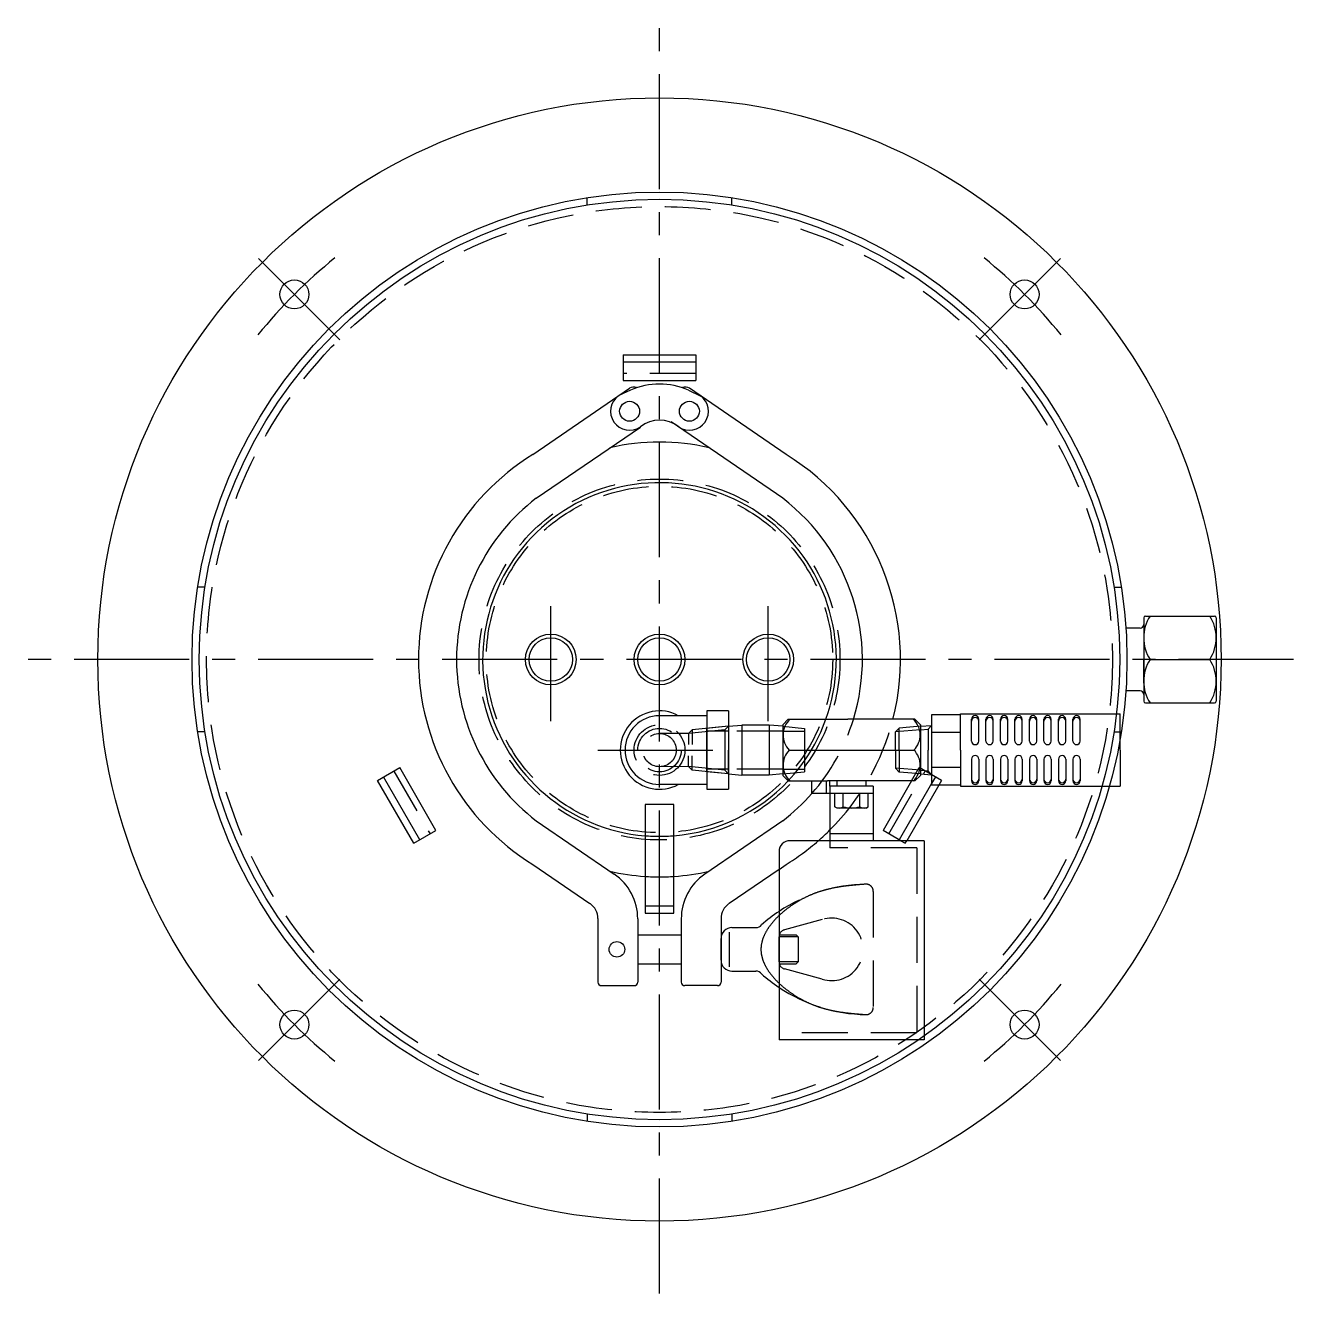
# Model space of a CAD drawing. Extents: x -205 to 605, y -774 to 375.
# Drawn here: x -175 to 175, y 25 to 375 of the extents above; entities that cross this region are included whole.
import ezdxf

# ---------------------------------------------------------------- set-up
doc = ezdxf.new("R2010")
doc.units = 0
doc.linetypes.add('CENTER', pattern=[50.8, 31.75, -6.35, 6.35, -6.35])
doc.linetypes.add('DASHED', pattern=[19.05, 12.7, -6.35])
doc.layers.get('0').update_dxf_attribs({"linetype": 'CONTINUOUS'})
doc.layers.add('CENTER', color=1, linetype='CENTER')

msp = doc.modelspace()

# ---------------------------------------------------------------- linework, layer by layer
at = {"color": 3, "linetype": 'DASHED'}
for p, q in [((-20, 325.42), (-20, 327.44)), ((20, 325.42), (20, 327.44)), ((10, 278.91), (-10, 278.91)), ((-125.42, 220), (-127.44, 220)), ((125.42, 220), (127.44, 220)), ((-125.42, 180), (-127.44, 180)), ((8.01, 179.59), (0.01, 179.59)), ((8.01, 179.59), (8, 176.57)), ((9.01, 180.59), (8.01, 179.59)), ((18.01, 180.58), (8.01, 179.59)), ((9.01, 180.59), (9, 176.57)), ((19.01, 181.57), (9.01, 180.59)), ((19, 181.56), (13, 181)), ((13, 181), (13, 169)), ((19, 180.25), (13, 180.25)), ((18.01, 180.58), (17.99, 169.43)), ((19.01, 181.57), (18.01, 180.58)), ((34, 180.25), (19, 180.25)), ((34, 181.56), (40, 181)), ((34, 180.25), (40, 180.25)), ((40, 181), (40, 169)), ((66.1, 181.09), (65.1, 180.01)), ((72, 180.58), (65.1, 180.01)), ((65.1, 175.01), (65.1, 180.01)), ((65.1, 175.01), (65.1, 180.01)), ((72, 181.58), (66.1, 181.09)), ((66.1, 175.01), (66.1, 181.09)), ((125.42, 180), (127.44, 180)), ((65.1, 175.01), (65.1, 170.01)), ((65.1, 175.01), (65.1, 170.01)), ((66.1, 175.01), (66.1, 168.93)), ((7.99, 170.44), (8, 173.46)), ((8.99, 169.44), (9, 173.45)), ((-73.33, 169.21), (-63.33, 151.89)), ((7.99, 170.44), (0, 170.41)), ((8.99, 169.44), (7.99, 170.44)), ((17.99, 169.43), (7.99, 170.44)), ((18.99, 168.43), (8.99, 169.44)), ((19, 169.75), (13, 169.75)), ((19, 168.45), (13, 169)), ((18.99, 168.43), (17.99, 169.43)), ((34, 169.75), (19, 169.75)), ((34, 169.75), (40, 169.75)), ((34, 168.45), (40, 169)), ((63.33, 151.89), (73.33, 169.21)), ((66.1, 168.93), (65.1, 170.01)), ((72, 169.44), (65.1, 170.01)), ((72, 168.44), (66.1, 168.93)), ((69.57, 166.5), (71.69, 170.16)), ((77.82, 166.62), (71.69, 170.16)), ((76.14, 167.59), (75.1, 165.78)), ((77.82, 166.62), (77.06, 165.3)), ((47, 150), (47, 148)), ((71, 148), (47, 148)), ((66.6, 150), (67.82, 149.3)), ((67.82, 149.3), (68.22, 150)), ((71, 148), (71, 97)), ((59, 136), (59, 104)), ((-4, 132), (4, 132)), ((44.93, 128.23), (34.48, 125.4)), ((33, 116.53), (33, 123.47)), ((38.25, 123.45), (33, 123.45)), ((33.07, 124), (37.7, 124)), ((37.7, 124), (38.25, 123.45)), ((38.25, 123.45), (38.25, 116.55)), ((38.25, 116.55), (33, 116.55)), ((33.07, 116), (37.7, 116)), ((37.7, 116), (38.25, 116.55)), ((44.93, 111.77), (34.48, 114.6)), ((71, 97), (33, 97))]:
    msp.add_line(p, q, dxfattribs=at)
at = {"color": 7, "linetype": 'CONTINUOUS'}
for p, q in [((-10, 284.08), (-10, 277)), ((-10, 284.08), (10, 284.08)), ((10, 284.08), (10, 277)), ((-10, 282.15), (10, 282.15)), ((-10, 277), (10, 277)), ((-34.91, 256.6), (-8.27, 274.84)), ((-8.02, 274.33), (-11.22, 272.83)), ((8.02, 274.33), (11.26, 272.8)), ((34.91, 256.6), (8.27, 274.84)), ((-34, 244.5), (-5.28, 264.16)), ((34, 244.5), (3.23, 265.56)), ((133.63, 211.5), (133.63, 209.65)), ((134.13, 212), (153.13, 212)), ((153.63, 211.5), (153.63, 188.5)), ((132.63, 208.65), (128.71, 208.65)), ((133.63, 209.65), (133.63, 190.35)), ((133.63, 193.47), (133.63, 200)), ((133.63, 193.47), (133.63, 200)), ((133.63, 193.47), (133.63, 200)), ((135.39, 200), (151.86, 200)), ((132.63, 191.35), (128.71, 191.35)), ((133.63, 190.35), (133.63, 188.5)), ((13.05, 185.83), (13.05, 164.19)), ((19, 185.82), (13.05, 185.83)), ((19, 185.82), (19, 164.19)), ((134.13, 188), (153.13, 188)), ((13.05, 184.49), (0, 184.49)), ((35.5, 183.5), (34, 182)), ((34, 182), (34, 168)), ((35.5, 183.5), (52, 183.5)), ((70.5, 183.5), (52, 183.5)), ((70.5, 183.5), (72, 182)), ((72, 182), (72, 168)), ((75.1, 184.7), (75.1, 175)), ((83.1, 184.7), (75.1, 184.7)), ((83.1, 185), (127.1, 185)), ((83.1, 175), (83.1, 185)), ((86.1, 177.5), (86.1, 183.5)), ((88.1, 177.5), (88.1, 183.5)), ((90.1, 177.5), (90.1, 183.5)), ((92.1, 177.5), (92.1, 183.5)), ((94.1, 177.5), (94.1, 183.5)), ((96.1, 177.5), (96.1, 183.5)), ((98.1, 177.5), (98.1, 183.5)), ((100.1, 177.5), (100.1, 183.5)), ((102.1, 177.5), (102.1, 183.5)), ((104.1, 177.5), (104.1, 183.5)), ((106.1, 177.5), (106.1, 183.5)), ((108.1, 177.5), (108.1, 183.5)), ((110.1, 177.5), (110.1, 183.5)), ((112.1, 177.5), (112.1, 183.5)), ((114.1, 177.5), (114.1, 183.5)), ((116.1, 177.5), (116.1, 183.5)), ((127.1, 175), (127.1, 185)), ((19, 181.56), (22.7, 181.9)), ((19, 181.56), (19, 175)), ((22.7, 181.9), (22.7, 168.1)), ((30.3, 181.9), (22.7, 181.9)), ((30.3, 181.9), (30.3, 168.1)), ((34, 181.56), (30.3, 181.9)), ((34, 181.56), (34, 168.45)), ((72, 181.58), (75.1, 181.83)), ((72, 181.58), (72, 168.43)), ((72, 180.57), (74.1, 180.75)), ((75.1, 181.83), (74.1, 180.75)), ((74.1, 180.75), (74.1, 175)), ((83.1, 179.85), (75.1, 179.85)), ((19, 168.45), (19, 175)), ((35.81, 175), (70.19, 175)), ((74.1, 169.26), (74.1, 175)), ((75.1, 175), (75.1, 165.3)), ((83.1, 175), (83.1, 165)), ((127.1, 175), (127.1, 165)), ((86.1, 172.5), (86.1, 166.5)), ((88.1, 172.5), (88.1, 166.5)), ((90.1, 172.5), (90.1, 166.5)), ((92.1, 172.5), (92.1, 166.5)), ((94.1, 172.5), (94.1, 166.5)), ((96.1, 172.5), (96.1, 166.5)), ((98.1, 172.5), (98.1, 166.5)), ((100.1, 172.5), (100.1, 166.5)), ((102.1, 172.5), (102.1, 166.5)), ((104.1, 172.5), (104.1, 166.5)), ((106.1, 172.5), (106.1, 166.5)), ((108.1, 172.5), (108.1, 166.5)), ((110.1, 172.5), (110.1, 166.5)), ((112.1, 172.5), (112.1, 166.5)), ((114.1, 172.5), (114.1, 166.5)), ((116.1, 172.5), (116.1, 166.5)), ((-77.82, 166.62), (-71.69, 170.16)), ((-61.69, 152.84), (-71.69, 170.16)), ((19, 168.45), (22.7, 168.1)), ((30.3, 168.1), (22.7, 168.1)), ((34, 168.45), (30.3, 168.1)), ((35.5, 166.5), (34, 168)), ((70.5, 166.5), (72, 168)), ((72, 169.43), (74.1, 169.26)), ((72, 168.43), (75.1, 168.18)), ((75.1, 168.18), (74.1, 169.26)), ((83.1, 170.15), (75.1, 170.15)), ((-67.82, 149.3), (-77.82, 166.62)), ((-66.14, 150.26), (-76.14, 167.59)), ((13.05, 165.51), (0, 165.51)), ((35.5, 166.5), (46.36, 166.5)), ((42, 163), (42, 166.5)), ((46, 166.5), (46, 163)), ((57.64, 166.5), (46.36, 166.5)), ((47, 165), (47, 166.5)), ((47, 165), (47, 150)), ((59, 165), (47, 165)), ((49, 165), (49, 166.5)), ((57, 165), (57, 166.5)), ((70.5, 166.5), (57.64, 166.5)), ((59, 165), (59, 150)), ((69.57, 166.5), (61.69, 152.84)), ((75.1, 165.78), (66.14, 150.26)), ((77.06, 165.3), (68.22, 150)), ((83.1, 165.3), (75.1, 165.3)), ((83.1, 165), (127.1, 165)), ((13.05, 164.19), (19, 164.19)), ((47, 163), (42, 163)), ((59, 163), (47, 163)), ((57.62, 163), (48.38, 163)), ((48.38, 159.36), (48.38, 163)), ((50.69, 159.36), (50.69, 163)), ((55.31, 159.36), (55.31, 163)), ((57.62, 159.36), (57.62, 163)), ((-4, 160), (-4, 130)), ((4, 160), (-4, 160)), ((4, 130), (4, 160)), ((49, 159), (48.38, 159.36)), ((57, 159), (49, 159)), ((57, 159), (57.62, 159.36)), ((-34, 155.5), (-12.53, 140.8)), ((34, 155.5), (12.53, 140.8)), ((-67.82, 149.3), (-61.69, 152.84)), ((47, 152), (59, 152)), ((66.6, 150), (61.69, 152.84)), ((33, 147), (33, 95)), ((73, 150), (36, 150)), ((73, 150), (73, 95)), ((-34.91, 143.4), (-19.18, 132.63)), ((33, 142.09), (19.18, 132.63)), ((33, 142.09), (34.91, 143.4)), ((-4, 130), (4, 130)), ((-17, 128.5), (-17, 111)), ((-6, 128.42), (-6, 111)), ((6, 128.42), (6, 111)), ((17, 128.5), (17, 111)), ((20, 126), (26.6, 126)), ((-6, 124), (6, 124)), ((17, 117), (17, 123)), ((19.24, 124.78), (19.24, 115.22)), ((-6, 116), (6, 116)), ((20, 114), (26.6, 114)), ((-16, 110), (-7, 110)), ((16, 110), (7, 110)), ((73, 95), (33, 95)), ((-20, 74.58), (-20, 72.56)), ((20, 74.58), (20, 72.56))]:
    msp.add_line(p, q, dxfattribs=at)
at = {"color": 3}
for points in [[(56.94, 138, 0), (56.78, 137.99, 0), (56.63, 137.98, 0), (56.48, 137.96, 0), (56.33, 137.95, 0), (56.17, 137.94, 0), (56.02, 137.93, 0), (55.87, 137.92, 0), (55.72, 137.9, 0), (55.57, 137.89, 0), (55.41, 137.88, 0), (55.26, 137.87, 0), (55.11, 137.85, 0), (54.96, 137.84, 0), (54.81, 137.83, 0), (54.65, 137.81, 0), (54.5, 137.8, 0), (54.35, 137.79, 0), (54.2, 137.78, 0), (54.05, 137.76, 0), (53.89, 137.75, 0), (53.74, 137.73, 0), (53.59, 137.72, 0), (53.44, 137.7, 0), (53.28, 137.69, 0), (53.13, 137.67, 0), (52.98, 137.66, 0), (52.83, 137.64, 0), (52.67, 137.63, 0), (52.52, 137.61, 0), (52.37, 137.59, 0), (52.22, 137.58, 0), (52.07, 137.56, 0), (51.91, 137.54, 0), (51.76, 137.52, 0), (51.61, 137.5, 0), (51.46, 137.49, 0), (51.3, 137.47, 0), (51.15, 137.45, 0), (51, 137.43, 0), (50.85, 137.41, 0), (50.69, 137.38, 0), (50.54, 137.36, 0), (50.39, 137.34, 0), (50.24, 137.32, 0), (50.08, 137.3, 0), (49.93, 137.27, 0), (49.78, 137.25, 0), (49.62, 137.22, 0), (49.47, 137.2, 0), (49.32, 137.17, 0), (49.17, 137.15, 0), (49.01, 137.12, 0), (48.86, 137.09, 0), (48.71, 137.07, 0), (48.55, 137.04, 0), (48.4, 137.01, 0), (48.25, 136.98, 0), (48.09, 136.95, 0), (47.94, 136.92, 0), (47.79, 136.89, 0), (47.63, 136.85, 0), (47.48, 136.82, 0), (47.33, 136.79, 0), (47.17, 136.75, 0), (47.02, 136.72, 0), (46.87, 136.68, 0), (46.71, 136.65, 0), (46.56, 136.61, 0), (46.41, 136.57, 0), (46.25, 136.53, 0), (46.1, 136.49, 0), (45.95, 136.45, 0), (45.79, 136.41, 0), (45.64, 136.37, 0), (45.48, 136.33, 0), (45.33, 136.28, 0), (45.18, 136.24, 0), (45.02, 136.19, 0), (44.87, 136.15, 0), (44.71, 136.1, 0), (44.56, 136.06, 0), (44.41, 136.01, 0), (44.25, 135.96, 0), (44.1, 135.91, 0), (43.94, 135.85, 0), (43.79, 135.8, 0), (43.63, 135.75, 0), (43.48, 135.69, 0), (43.32, 135.64, 0), (43.17, 135.58, 0), (43.02, 135.53, 0), (42.86, 135.47, 0), (42.71, 135.41, 0), (42.55, 135.35, 0), (42.4, 135.29, 0), (42.24, 135.22, 0), (42.09, 135.16, 0), (41.93, 135.1, 0), (41.77, 135.03, 0), (41.62, 134.96, 0), (41.46, 134.9, 0), (41.31, 134.83, 0), (41.15, 134.76, 0), (41, 134.69, 0), (40.84, 134.61, 0), (40.69, 134.54, 0), (40.53, 134.47, 0), (40.38, 134.39, 0), (40.22, 134.31, 0), (40.07, 134.24, 0), (39.91, 134.16, 0), (39.76, 134.08, 0), (39.6, 134, 0), (39.45, 133.92, 0), (39.29, 133.83, 0), (39.14, 133.75, 0), (38.98, 133.67, 0), (38.83, 133.58, 0), (38.68, 133.49, 0), (38.52, 133.41, 0), (38.37, 133.32, 0), (38.22, 133.23, 0), (38.07, 133.14, 0), (37.92, 133.05, 0), (37.76, 132.96, 0), (37.61, 132.86, 0), (37.46, 132.77, 0), (37.31, 132.67, 0), (37.16, 132.58, 0), (37.02, 132.48, 0), (36.87, 132.38, 0), (36.72, 132.29, 0), (36.57, 132.19, 0), (36.42, 132.09, 0), (36.28, 131.99, 0), (36.13, 131.89, 0), (35.99, 131.78, 0), (35.84, 131.68, 0), (35.7, 131.58, 0), (35.56, 131.47, 0), (35.42, 131.37, 0), (35.27, 131.26, 0), (35.13, 131.15, 0), (34.99, 131.05, 0), (34.85, 130.94, 0), (34.72, 130.83, 0), (34.58, 130.72, 0), (34.44, 130.61, 0), (34.31, 130.5, 0), (34.17, 130.38, 0), (34.04, 130.27, 0), (33.9, 130.16, 0), (33.77, 130.04, 0), (33.64, 129.93, 0), (33.51, 129.81, 0), (33.38, 129.7, 0), (33.25, 129.58, 0), (33.13, 129.47, 0), (33, 129.35, 0)], [(33, 110.65, 0), (33.13, 110.53, 0), (33.25, 110.41, 0), (33.38, 110.3, 0), (33.51, 110.18, 0), (33.64, 110.06, 0), (33.77, 109.95, 0), (33.9, 109.84, 0), (34.04, 109.72, 0), (34.17, 109.61, 0), (34.31, 109.5, 0), (34.44, 109.39, 0), (34.58, 109.28, 0), (34.72, 109.17, 0), (34.86, 109.06, 0), (35, 108.95, 0), (35.14, 108.84, 0), (35.28, 108.73, 0), (35.42, 108.62, 0), (35.56, 108.52, 0), (35.7, 108.42, 0), (35.85, 108.31, 0), (35.99, 108.21, 0), (36.14, 108.11, 0), (36.28, 108, 0), (36.43, 107.9, 0), (36.57, 107.8, 0), (36.72, 107.7, 0), (36.87, 107.61, 0), (37.02, 107.51, 0), (37.17, 107.41, 0), (37.32, 107.32, 0), (37.47, 107.22, 0), (37.62, 107.13, 0), (37.77, 107.03, 0), (37.92, 106.94, 0), (38.07, 106.85, 0), (38.22, 106.76, 0), (38.38, 106.67, 0), (38.53, 106.58, 0), (38.68, 106.5, 0), (38.84, 106.41, 0), (38.99, 106.32, 0), (39.14, 106.24, 0), (39.3, 106.16, 0), (39.45, 106.07, 0), (39.61, 105.99, 0), (39.76, 105.91, 0), (39.92, 105.83, 0), (40.07, 105.75, 0), (40.23, 105.68, 0), (40.38, 105.6, 0), (40.54, 105.52, 0), (40.69, 105.45, 0), (40.85, 105.38, 0), (41, 105.31, 0), (41.16, 105.23, 0), (41.31, 105.16, 0), (41.47, 105.09, 0), (41.62, 105.03, 0), (41.78, 104.96, 0), (41.93, 104.9, 0), (42.09, 104.83, 0), (42.24, 104.77, 0), (42.4, 104.71, 0), (42.55, 104.64, 0), (42.71, 104.58, 0), (42.86, 104.53, 0), (43.02, 104.47, 0), (43.17, 104.41, 0), (43.33, 104.35, 0), (43.48, 104.3, 0), (43.64, 104.25, 0), (43.79, 104.19, 0), (43.95, 104.14, 0), (44.1, 104.09, 0), (44.25, 104.04, 0), (44.41, 103.99, 0), (44.56, 103.94, 0), (44.72, 103.89, 0), (44.87, 103.84, 0), (45.03, 103.8, 0), (45.18, 103.75, 0), (45.33, 103.71, 0), (45.49, 103.67, 0), (45.64, 103.62, 0), (45.8, 103.58, 0), (45.95, 103.54, 0), (46.1, 103.5, 0), (46.26, 103.46, 0), (46.41, 103.42, 0), (46.57, 103.39, 0), (46.72, 103.35, 0), (46.87, 103.31, 0), (47.03, 103.28, 0), (47.18, 103.24, 0), (47.33, 103.21, 0), (47.49, 103.17, 0), (47.64, 103.14, 0), (47.79, 103.11, 0), (47.95, 103.08, 0), (48.1, 103.05, 0), (48.25, 103.02, 0), (48.41, 102.99, 0), (48.56, 102.96, 0), (48.71, 102.93, 0), (48.87, 102.9, 0), (49.02, 102.88, 0), (49.17, 102.85, 0), (49.33, 102.82, 0), (49.48, 102.8, 0), (49.63, 102.77, 0), (49.79, 102.75, 0), (49.94, 102.72, 0), (50.09, 102.7, 0), (50.24, 102.68, 0), (50.4, 102.66, 0), (50.55, 102.64, 0), (50.7, 102.61, 0), (50.86, 102.59, 0), (51.01, 102.57, 0), (51.16, 102.55, 0), (51.31, 102.53, 0), (51.47, 102.51, 0), (51.62, 102.49, 0), (51.77, 102.48, 0), (51.93, 102.46, 0), (52.08, 102.44, 0), (52.23, 102.42, 0), (52.38, 102.41, 0), (52.54, 102.39, 0), (52.69, 102.37, 0), (52.84, 102.36, 0), (52.99, 102.34, 0), (53.15, 102.33, 0), (53.3, 102.31, 0), (53.45, 102.3, 0), (53.6, 102.28, 0), (53.76, 102.27, 0), (53.91, 102.25, 0), (54.06, 102.24, 0), (54.22, 102.22, 0), (54.37, 102.21, 0), (54.52, 102.2, 0), (54.67, 102.18, 0), (54.83, 102.17, 0), (54.98, 102.16, 0), (55.13, 102.14, 0), (55.28, 102.13, 0), (55.44, 102.12, 0), (55.59, 102.11, 0), (55.74, 102.1, 0), (55.89, 102.08, 0), (56.04, 102.07, 0), (56.2, 102.06, 0), (56.35, 102.05, 0), (56.5, 102.03, 0), (56.65, 102.02, 0), (56.81, 102.01, 0), (56.96, 102, 0)]]:
    msp.add_polyline3d(points, dxfattribs=at)
at = {"color": 7}
msp.add_polyline3d([(33, 129.35, 0), (32.89, 129.24, 0), (32.78, 129.14, 0), (32.67, 129.03, 0), (32.56, 128.92, 0), (32.45, 128.82, 0), (32.35, 128.71, 0), (32.24, 128.6, 0), (32.14, 128.49, 0), (32.03, 128.38, 0), (31.93, 128.28, 0), (31.83, 128.17, 0), (31.73, 128.06, 0), (31.63, 127.95, 0), (31.53, 127.84, 0), (31.43, 127.72, 0), (31.34, 127.61, 0), (31.24, 127.5, 0), (31.15, 127.39, 0), (31.05, 127.28, 0), (30.96, 127.16, 0), (30.87, 127.05, 0), (30.78, 126.94, 0), (30.69, 126.82, 0), (30.61, 126.71, 0), (30.52, 126.59, 0), (30.43, 126.48, 0), (30.35, 126.36, 0), (30.27, 126.25, 0), (30.19, 126.13, 0), (30.11, 126.01, 0), (30.03, 125.9, 0), (29.95, 125.78, 0), (29.87, 125.66, 0), (29.8, 125.55, 0), (29.72, 125.43, 0), (29.65, 125.31, 0), (29.58, 125.19, 0), (29.51, 125.07, 0), (29.44, 124.95, 0), (29.38, 124.83, 0), (29.31, 124.72, 0), (29.25, 124.6, 0), (29.18, 124.48, 0), (29.12, 124.36, 0), (29.06, 124.24, 0), (29.01, 124.12, 0), (28.95, 124, 0), (28.89, 123.87, 0), (28.84, 123.75, 0), (28.79, 123.63, 0), (28.74, 123.51, 0), (28.69, 123.39, 0), (28.64, 123.27, 0), (28.59, 123.15, 0), (28.55, 123.02, 0), (28.51, 122.9, 0), (28.47, 122.78, 0), (28.43, 122.66, 0), (28.39, 122.53, 0), (28.35, 122.41, 0), (28.32, 122.29, 0), (28.29, 122.17, 0), (28.25, 122.04, 0), (28.23, 121.92, 0), (28.2, 121.8, 0), (28.17, 121.67, 0), (28.15, 121.55, 0), (28.13, 121.43, 0), (28.1, 121.3, 0), (28.09, 121.18, 0), (28.07, 121.06, 0), (28.05, 120.93, 0), (28.04, 120.81, 0), (28.03, 120.68, 0), (28.02, 120.56, 0), (28.01, 120.44, 0), (28.01, 120.31, 0), (28, 120.19, 0), (28, 120.06, 0), (28, 119.94, 0), (28, 119.82, 0), (28.01, 119.69, 0), (28.01, 119.57, 0), (28.02, 119.44, 0), (28.03, 119.32, 0), (28.04, 119.2, 0), (28.05, 119.07, 0), (28.07, 118.95, 0), (28.09, 118.83, 0), (28.1, 118.7, 0), (28.13, 118.58, 0), (28.15, 118.45, 0), (28.17, 118.33, 0), (28.2, 118.21, 0), (28.23, 118.08, 0), (28.25, 117.96, 0), (28.29, 117.84, 0), (28.32, 117.72, 0), (28.35, 117.59, 0), (28.39, 117.47, 0), (28.43, 117.35, 0), (28.47, 117.22, 0), (28.51, 117.1, 0), (28.55, 116.98, 0), (28.6, 116.86, 0), (28.64, 116.73, 0), (28.69, 116.61, 0), (28.74, 116.49, 0), (28.79, 116.37, 0), (28.84, 116.25, 0), (28.89, 116.13, 0), (28.95, 116.01, 0), (29.01, 115.89, 0), (29.06, 115.77, 0), (29.12, 115.64, 0), (29.19, 115.53, 0), (29.25, 115.41, 0), (29.31, 115.29, 0), (29.38, 115.17, 0), (29.44, 115.05, 0), (29.51, 114.93, 0), (29.58, 114.81, 0), (29.65, 114.69, 0), (29.73, 114.57, 0), (29.8, 114.45, 0), (29.87, 114.34, 0), (29.95, 114.22, 0), (30.03, 114.1, 0), (30.11, 113.99, 0), (30.19, 113.87, 0), (30.27, 113.75, 0), (30.35, 113.64, 0), (30.44, 113.52, 0), (30.52, 113.41, 0), (30.61, 113.29, 0), (30.69, 113.18, 0), (30.78, 113.06, 0), (30.87, 112.95, 0), (30.96, 112.84, 0), (31.06, 112.72, 0), (31.15, 112.61, 0), (31.24, 112.5, 0), (31.34, 112.39, 0), (31.43, 112.27, 0), (31.53, 112.16, 0), (31.63, 112.05, 0), (31.73, 111.94, 0), (31.83, 111.83, 0), (31.93, 111.72, 0), (32.03, 111.61, 0), (32.14, 111.5, 0), (32.24, 111.39, 0), (32.35, 111.29, 0), (32.45, 111.18, 0), (32.56, 111.07, 0), (32.67, 110.97, 0), (32.78, 110.86, 0), (32.89, 110.75, 0), (33, 110.65, 0)], dxfattribs=at)
at = {"color": 7, "linetype": 'CONTINUOUS'}
for centre, radius in [((0, 200), 155), ((0, 200), 129), ((0, 200), 127), ((-100.76, 300.76), 4), ((100.76, 300.76), 4), ((-8.25, 268.5), 2.75), ((8.25, 268.5), 2.75), ((-30, 200), 7), ((0, 200), 7), ((30, 200), 7), ((-30, 200), 6), ((0, 200), 6), ((30, 200), 6), ((-11.75, 120), 2.14), ((-100.76, 99.24), 4), ((100.76, 99.24), 4)]:
    msp.add_circle(centre, radius, dxfattribs=at)
at = {"color": 3, "linetype": 'DASHED'}
for centre, radius in [((0, 200), 125), ((0, 200), 49.8), ((0, 200), 47.8), ((0, 175), 7), ((0, 175), 6), ((0, 175), 4.59)]:
    msp.add_circle(centre, radius, dxfattribs=at)
at = {"color": 7, "linetype": 'CONTINUOUS'}
for centre, radius, start, end in [((-7.14, 273.19), 2, 67.3335, 124.4), ((0, 256.01), 20, 66.3517, 113.6483), ((7.14, 273.19), 2, 55.6, 112.6665), ((-8.25, 268.5), 5.25, 124.4, 304.4), ((8.25, 268.5), 5.25, 235.6, 55.6), ((0.01, 257.85), 8.24, 50.1378, 129.9241), ((0, 200), 60, 76.8398, 103.1602), ((0, 200), 66.5, 121.6667, 238.3333), ((0, 200), 66.5, 345.6221, 58.3333), ((0, 200), 48.8, 340.2233, 265.2987), ((0, 200), 56, 127.3786, 232.6214), ((0, 200), 56, 342.8499, 52.6214), ((144.69, 206), 11.07, 147.1883, 212.8117), ((134.13, 211.5), 0.5, 90, 180), ((142.56, 206), 11.07, 327.1883, 32.8117), ((153.13, 211.5), 0.5, 0, 90), ((132.63, 209.65), 1, 270, 0), ((144.69, 194), 11.07, 147.1883, 212.8117), ((142.56, 194), 11.07, 327.1883, 32.8117), ((132.63, 190.35), 1, 0, 90), ((0, 175), 10.82, 61.3057, 298.6943), ((134.13, 188.5), 0.5, 180, 270), ((134.13, 188.5), 0.5, 180, 270), ((153.13, 188.5), 0.5, 270, 0), ((0, 175), 9.49, 90, 270), ((39.97, 179.16), 5.88, 132.2822, 224.947), ((0, 200), 48.8, 316.6497, 340.2233), ((66.15, 179.16), 5.8, 314.1982, 48.5726), ((87.1, 183.5), 1, 0, 180), ((87.1, 183), 1, 0, 180), ((91.1, 183.5), 1, 0, 180), ((91.1, 183), 1, 0, 180), ((95.1, 183.5), 1, 0, 180), ((95.1, 183), 1, 0, 180), ((99.1, 183.5), 1, 0, 180), ((99.1, 183), 1, 0, 180), ((103.1, 183.5), 1, 0, 180), ((103.1, 183), 1, 0, 180), ((107.1, 183.5), 1, 0, 180), ((107.1, 183), 1, 0, 180), ((111.1, 183.5), 1, 0, 180), ((111.1, 183), 1, 0, 180), ((115.1, 183.5), 1, 0, 180), ((115.1, 183), 1, 0, 180), ((39.97, 170.85), 5.88, 135.053, 227.7178), ((66.15, 170.85), 5.8, 311.4274, 45.8018), ((87.1, 177.5), 1, 180, 0), ((91.1, 177.5), 1, 180, 0), ((95.1, 177.5), 1, 180, 0), ((99.1, 177.5), 1, 180, 0), ((103.1, 177.5), 1, 180, 0), ((107.1, 177.5), 1, 180, 0), ((111.1, 177.5), 1, 180, 0), ((115.1, 177.5), 1, 180, 0), ((87.1, 172.5), 1, 0, 180), ((91.1, 172.5), 1, 0, 180), ((95.1, 172.5), 1, 0, 180), ((99.1, 172.5), 1, 0, 180), ((103.1, 172.5), 1, 0, 180), ((107.1, 172.5), 1, 0, 180), ((111.1, 172.5), 1, 0, 180), ((115.1, 172.5), 1, 0, 180), ((0, 200), 48.8, 274.7013, 316.6497), ((87.1, 167), 1, 180, 0), ((87.1, 166.5), 1, 180, 0), ((91.1, 167), 1, 180, 0), ((91.1, 166.5), 1, 180, 0), ((95.1, 167), 1, 180, 0), ((95.1, 166.5), 1, 180, 0), ((99.1, 167), 1, 180, 0), ((99.1, 166.5), 1, 180, 0), ((103.1, 167), 1, 180, 0), ((103.1, 166.5), 1, 180, 0), ((107.1, 167), 1, 180, 0), ((107.1, 166.5), 1, 180, 0), ((111.1, 167), 1, 180, 0), ((111.1, 166.5), 1, 180, 0), ((115.1, 167), 1, 180, 0), ((115.1, 166.5), 1, 180, 0), ((0, 200), 56, 307.3786, 318.6279), ((49.54, 161.05), 2.04, 235.6158, 304.3842), ((53, 166.65), 7.64, 252.412, 287.588), ((56.46, 161.05), 2.04, 235.6158, 304.3842), ((0, 200), 66.5, 311.2295, 314.9725), ((36, 147), 3, 90, 180), ((0, 200), 60, 256.8398, 266.1774), ((-21, 128.42), 15, 0, 55.6), ((0, 200), 60, 273.8226, 283.1602), ((21, 128.42), 15, 124.4, 180), ((-22, 128.5), 5, 0, 55.6), ((22, 128.5), 5, 124.4, 180), ((57.87, 93.18), 44.83, 123.693, 131.5058), ((20, 123), 3, 90, 180), ((26.6, 128), 2, 270, 321.3816), ((20, 117), 3, 180, 270), ((26.6, 112), 2, 38.6184, 90), ((57.87, 146.82), 44.83, 228.4942, 236.307), ((-16, 111), 1, 180, 270), ((-7, 111), 1, 270, 0), ((7, 111), 1, 180, 270), ((16, 111), 1, 270, 0)]:
    msp.add_arc(centre, radius, start, end, dxfattribs=at)
at = {"color": 3, "linetype": 'DASHED'}
for centre, radius, start, end in [((0, 200), 56, 318.6279, 342.8499), ((0, 200), 66.5, 314.9725, 345.6221), ((0, 200), 48.8, 265.2987, 274.7013), ((0, 200), 66.5, 301.6667, 311.2295), ((0, 200), 60, 266.1774, 273.8226), ((57.87, 93.18), 44.83, 91.1648, 123.693), ((57, 136), 2, 0, 91.1648), ((47.53, 120), 8.63, 252.4367, 107.5633), ((35, 123.47), 2, 105.1374, 180), ((35, 116.53), 2, 180, 254.8626), ((57.87, 146.82), 44.83, 236.307, 268.8352), ((57, 104), 2, 268.8352, 360)]:
    msp.add_arc(centre, radius, start, end, dxfattribs=at)
at = {"layer": 'CENTER', "color": 1, "linetype": 'CENTER'}
for p, q in [((0, 25), (0, 375)), ((-88.19, 288.19), (-113.34, 313.34)), ((88.19, 288.19), (113.34, 313.34)), ((-30, 183), (-30, 217)), ((30, 183), (30, 217)), ((175, 200), (-175, 200)), ((-17, 175), (17, 175)), ((-88.19, 111.81), (-113.34, 86.66)), ((88.19, 111.81), (113.34, 86.66))]:
    msp.add_line(p, q, dxfattribs=at)
for start, end in [(128.9577, 141.0423), (38.9577, 51.0423), (218.9577, 231.0423), (308.9577, 321.0423)]:
    msp.add_arc((0, 200), 142.5, start, end, dxfattribs=at)

doc.saveas('drawing.dxf')
